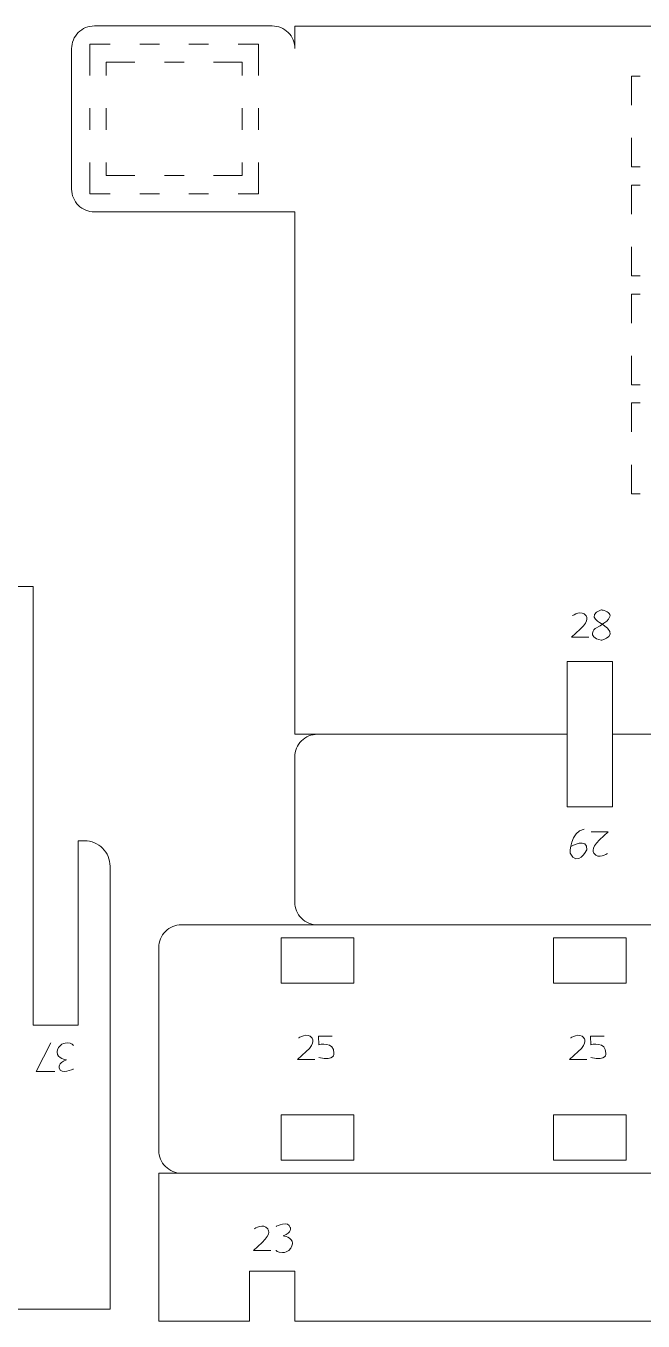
# Model space of a CAD drawing. Header units: centimetres. Extents: x -25 to 25, y -32.5 to 32.5.
# Drawn here: x 6.32 to 10.43, y -24 to -15.37 of the extents above; entities that cross this region are included whole.
import ezdxf

# ---------------------------------------------------------------- set-up
doc = ezdxf.new("R2010")
doc.units = ezdxf.units.CM
doc.header["$MEASUREMENT"] = 0
doc.layers.add('Capa 1', color=7, linetype='Continuous')

msp = doc.modelspace()

# ---------------------------------------------------------------- linework, layer by layer
at = {"layer": 'Capa 1', "color": 250, "lineweight": 9}
for points, knots in [([(10.22779, -20.09162), (10.22779, -20.09162), (10.22779, -19.60742), (10.22779, -19.60742), (10.22779, -19.60742), (10.22779, -19.60742), (9.92521, -19.60742), (9.92521, -19.60742), (9.92521, -19.60742), (9.92521, -19.60742), (9.92521, -20.09162), (9.92521, -20.09162), (9.92521, -20.09162), (9.92521, -20.09162), (8.10964, -20.09162), (8.10964, -20.09162), (8.10964, -20.09162), (8.10964, -20.09162), (8.10964, -16.60907), (8.10964, -16.60907), (8.10964, -16.60907), (8.10964, -16.60907), (6.77267, -16.60907), (6.77267, -16.60907), (6.77267, -16.60907), (6.73257, -16.60912), (6.69405, -16.59311), (6.66576, -16.56486), (6.66576, -16.56486), (6.63747, -16.53657), (6.62141, -16.4979), (6.62141, -16.4578), (6.62141, -16.4578), (6.62141, -16.4578), (6.62141, -15.51972), (6.62141, -15.51972), (6.62141, -15.51972), (6.62136, -15.47962), (6.63727, -15.44119), (6.66562, -15.41281), (6.66562, -15.41281), (6.69396, -15.38442), (6.73257, -15.36845), (6.77267, -15.36845), (6.77267, -15.36845), (6.77267, -15.36845), (7.95833, -15.36845), (7.95833, -15.36845), (7.95833, -15.36845), (7.99842, -15.36841), (8.03699, -15.38437), (8.06529, -15.41266), (8.06529, -15.41266), (8.09358, -15.44091), (8.10959, -15.47962), (8.10964, -15.51972), (8.10964, -15.51972), (8.10964, -15.51972), (8.10964, -15.37108), (8.10964, -15.37108), (8.10964, -15.37108), (8.10964, -15.37108), (16.09818, -15.37108), (16.09818, -15.37108), (16.09818, -15.37108), (16.09818, -15.37108), (16.09818, -15.51972), (16.09818, -15.51972), (16.09818, -15.51972), (16.09818, -15.47962), (16.11404, -15.44119), (16.14239, -15.41281), (16.14239, -15.41281), (16.17073, -15.38442), (16.20939, -15.36845), (16.24949, -15.36845), (16.24949, -15.36845), (16.24949, -15.36845), (17.43514, -15.36845), (17.43514, -15.36845), (17.43514, -15.36845), (17.47524, -15.36841), (17.51386, -15.38451), (17.54206, -15.41266), (17.54206, -15.41266), (17.57026, -15.44086), (17.58641, -15.47962), (17.58641, -15.51972), (17.58641, -15.51972), (17.58641, -15.51972), (17.58641, -16.4578), (17.58641, -16.4578), (17.58641, -16.4578), (17.58646, -16.4979), (17.57035, -16.53652), (17.5422, -16.56472), (17.5422, -16.56472), (17.514, -16.59292), (17.47524, -16.60907), (17.43514, -16.60907), (17.43514, -16.60907), (17.43514, -16.60907), (16.09818, -16.60907), (16.09818, -16.60907), (16.09818, -16.60907), (16.09818, -16.60907), (16.09818, -20.09162), (16.09818, -20.09162), (16.09818, -20.09162), (16.09818, -20.09162), (14.28261, -20.09162), (14.28261, -20.09162), (14.28261, -20.09162), (14.28261, -20.09162), (14.28261, -19.60742), (14.28261, -19.60742), (14.28261, -19.60742), (14.28261, -19.60742), (13.97998, -19.60742), (13.97998, -19.60742), (13.97998, -19.60742), (13.97998, -19.60742), (13.97998, -20.09162), (13.97998, -20.09162), (13.97998, -20.09162), (13.97998, -20.09162), (10.22779, -20.09162), (10.22779, -20.09162)], [0, 0, 0, 0, 0.030303, 0.030303, 0.030303, 0.030303, 0.0606061, 0.0606061, 0.0606061, 0.0606061, 0.0909091, 0.0909091, 0.0909091, 0.0909091, 0.1212121, 0.1212121, 0.1212121, 0.1212121, 0.1515152, 0.1515152, 0.1515152, 0.1515152, 0.1818182, 0.1818182, 0.1818182, 0.1818182, 0.2121212, 0.2121212, 0.2121212, 0.2121212, 0.2424242, 0.2424242, 0.2424242, 0.2424242, 0.2727273, 0.2727273, 0.2727273, 0.2727273, 0.3030303, 0.3030303, 0.3030303, 0.3030303, 0.3333333, 0.3333333, 0.3333333, 0.3333333, 0.3636364, 0.3636364, 0.3636364, 0.3636364, 0.3939394, 0.3939394, 0.3939394, 0.3939394, 0.4242424, 0.4242424, 0.4242424, 0.4242424, 0.4545455, 0.4545455, 0.4545455, 0.4545455, 0.4848485, 0.4848485, 0.4848485, 0.4848485, 0.5151515, 0.5151515, 0.5151515, 0.5151515, 0.5454545, 0.5454545, 0.5454545, 0.5454545, 0.5757576, 0.5757576, 0.5757576, 0.5757576, 0.6060606, 0.6060606, 0.6060606, 0.6060606, 0.6363636, 0.6363636, 0.6363636, 0.6363636, 0.6666667, 0.6666667, 0.6666667, 0.6666667, 0.6969697, 0.6969697, 0.6969697, 0.6969697, 0.7272727, 0.7272727, 0.7272727, 0.7272727, 0.7575758, 0.7575758, 0.7575758, 0.7575758, 0.7878788, 0.7878788, 0.7878788, 0.7878788, 0.8181818, 0.8181818, 0.8181818, 0.8181818, 0.8484848, 0.8484848, 0.8484848, 0.8484848, 0.8787879, 0.8787879, 0.8787879, 0.8787879, 0.9090909, 0.9090909, 0.9090909, 0.9090909, 0.9393939, 0.9393939, 0.9393939, 0.9393939, 1, 1, 1, 1]), ([(5.1705, -18.97737), (5.1705, -18.97737), (5.1705, -19.10727), (5.1705, -19.10727), (5.1705, -19.10727), (5.1705, -19.10727), (6.36544, -19.10727), (6.36544, -19.10727), (6.36544, -19.10727), (6.36544, -19.10727), (6.36544, -22.03101), (6.36544, -22.03101), (6.36544, -22.03101), (6.36544, -22.03101), (6.66546, -22.03101), (6.66546, -22.03101), (6.66546, -22.03101), (6.66546, -22.03101), (6.66546, -20.80221), (6.66546, -20.80221), (6.66546, -20.80221), (6.66546, -20.80221), (6.70783, -20.80221), (6.70783, -20.80221), (6.70783, -20.80221), (6.7528, -20.80214), (6.7959, -20.81994), (6.82769, -20.85173), (6.82769, -20.85173), (6.85941, -20.88345), (6.87735, -20.92675), (6.87735, -20.97166), (6.87735, -20.97166), (6.87735, -20.97166), (6.87735, -23.92587), (6.87735, -23.92587), (6.87735, -23.92587), (6.87735, -23.92587), (2.61632, -23.92587), (2.61632, -23.92587), (2.61632, -23.92587), (2.61632, -23.92587), (2.61632, -20.97166), (2.61632, -20.97166), (2.61632, -20.97166), (2.61626, -20.92675), (2.63413, -20.88365), (2.66585, -20.85186), (2.66585, -20.85186), (2.69757, -20.82008), (2.74087, -20.80221), (2.78578, -20.80221), (2.78578, -20.80221), (2.78578, -20.80221), (2.82814, -20.80221), (2.82814, -20.80221), (2.82814, -20.80221), (2.82814, -20.80221), (2.82814, -22.03101), (2.82814, -22.03101), (2.82814, -22.03101), (2.82814, -22.03101), (3.12816, -22.03101), (3.12816, -22.03101), (3.12816, -22.03101), (3.12816, -22.03101), (3.12816, -19.10727), (3.12816, -19.10727), (3.12816, -19.10727), (3.12816, -19.10727), (4.32304, -19.10727), (4.32304, -19.10727), (4.32304, -19.10727), (4.32304, -19.10727), (4.32304, -18.97737), (4.32304, -18.97737)], [0, 0, 0, 0, 0.05, 0.05, 0.05, 0.05, 0.1, 0.1, 0.1, 0.1, 0.15, 0.15, 0.15, 0.15, 0.2, 0.2, 0.2, 0.2, 0.25, 0.25, 0.25, 0.25, 0.3, 0.3, 0.3, 0.3, 0.35, 0.35, 0.35, 0.35, 0.4, 0.4, 0.4, 0.4, 0.45, 0.45, 0.45, 0.45, 0.5, 0.5, 0.5, 0.5, 0.55, 0.55, 0.55, 0.55, 0.6, 0.6, 0.6, 0.6, 0.65, 0.65, 0.65, 0.65, 0.7, 0.7, 0.7, 0.7, 0.75, 0.75, 0.75, 0.75, 0.8, 0.8, 0.8, 0.8, 0.85, 0.85, 0.85, 0.85, 0.9, 0.9, 0.9, 0.9, 1, 1, 1, 1]), ([(8.26086, -20.09162), (8.22071, -20.09166), (8.18225, -20.10764), (8.15385, -20.13606), (8.15385, -20.13606), (8.12547, -20.16445), (8.10955, -20.20278), (8.10959, -20.24293), (8.10959, -20.24293), (8.10959, -20.24293), (8.10959, -21.21122), (8.10959, -21.21122), (8.10959, -21.21122), (8.10959, -21.25141), (8.12556, -21.2899), (8.15399, -21.31828), (8.15399, -21.31828), (8.18237, -21.34662), (8.22071, -21.36258), (8.26086, -21.36253)], [0, 0, 0, 0, 0.1666667, 0.1666667, 0.1666667, 0.1666667, 0.3333333, 0.3333333, 0.3333333, 0.3333333, 0.5, 0.5, 0.5, 0.5, 0.6666667, 0.6666667, 0.6666667, 0.6666667, 1, 1, 1, 1]), ([(10.22779, -20.09162), (10.22779, -20.09162), (10.22779, -20.57581), (10.22779, -20.57581), (10.22779, -20.57581), (10.22779, -20.57581), (9.92516, -20.57581), (9.92516, -20.57581), (9.92516, -20.57581), (9.92516, -20.57581), (9.92516, -20.09162), (9.92516, -20.09162)], [0, 0, 0, 0, 0.25, 0.25, 0.25, 0.25, 0.5, 0.5, 0.5, 0.5, 1, 1, 1, 1]), ([(16.8546, -23.01828), (16.89475, -23.01823), (16.93327, -23.00227), (16.96161, -22.97383), (16.96161, -22.97383), (16.99, -22.94544), (17.00591, -22.90711), (17.00591, -22.86697), (17.00591, -22.86697), (17.00591, -22.86697), (17.00591, -21.5138), (17.00591, -21.5138), (17.00591, -21.5138), (17.00587, -21.47365), (16.9899, -21.43518), (16.96151, -21.40679), (16.96151, -21.40679), (16.93308, -21.3784), (16.89475, -21.36249), (16.8546, -21.36253), (16.8546, -21.36253), (16.8546, -21.36253), (7.35307, -21.36253), (7.35307, -21.36253), (7.35307, -21.36253), (7.31292, -21.36253), (7.2744, -21.3785), (7.24606, -21.40693), (7.24606, -21.40693), (7.21767, -21.43532), (7.20176, -21.47365), (7.20176, -21.5138), (7.20176, -21.5138), (7.20176, -21.5138), (7.20176, -22.86697), (7.20176, -22.86697), (7.20176, -22.86697), (7.20181, -22.90711), (7.21777, -22.94564), (7.24621, -22.97398), (7.24621, -22.97398), (7.27459, -23.00237), (7.31292, -23.01828), (7.35307, -23.01828)], [0, 0, 0, 0, 0.0833333, 0.0833333, 0.0833333, 0.0833333, 0.1666667, 0.1666667, 0.1666667, 0.1666667, 0.25, 0.25, 0.25, 0.25, 0.3333333, 0.3333333, 0.3333333, 0.3333333, 0.4166667, 0.4166667, 0.4166667, 0.4166667, 0.5, 0.5, 0.5, 0.5, 0.5833333, 0.5833333, 0.5833333, 0.5833333, 0.6666667, 0.6666667, 0.6666667, 0.6666667, 0.75, 0.75, 0.75, 0.75, 0.8333333, 0.8333333, 0.8333333, 0.8333333, 1, 1, 1, 1]), ([(8.01878, -21.75162), (8.01878, -21.75162), (8.01878, -21.44903), (8.01878, -21.44903), (8.01878, -21.44903), (8.01878, -21.44903), (8.50293, -21.44903), (8.50293, -21.44903), (8.50293, -21.44903), (8.50293, -21.44903), (8.50293, -21.75162), (8.50293, -21.75162), (8.50293, -21.75162), (8.50293, -21.75162), (8.01878, -21.75162), (8.01878, -21.75162)], [0, 0, 0, 0, 0.2, 0.2, 0.2, 0.2, 0.4, 0.4, 0.4, 0.4, 0.6, 0.6, 0.6, 0.6, 1, 1, 1, 1]), ([(9.83435, -21.75162), (9.83435, -21.75162), (9.83435, -21.44903), (9.83435, -21.44903), (9.83435, -21.44903), (9.83435, -21.44903), (10.3185, -21.44903), (10.3185, -21.44903), (10.3185, -21.44903), (10.3185, -21.44903), (10.3185, -21.75162), (10.3185, -21.75162), (10.3185, -21.75162), (10.3185, -21.75162), (9.83435, -21.75162), (9.83435, -21.75162)], [0, 0, 0, 0, 0.2, 0.2, 0.2, 0.2, 0.4, 0.4, 0.4, 0.4, 0.6, 0.6, 0.6, 0.6, 1, 1, 1, 1]), ([(8.01878, -22.62917), (8.01878, -22.62917), (8.01878, -22.93176), (8.01878, -22.93176), (8.01878, -22.93176), (8.01878, -22.93176), (8.50293, -22.93176), (8.50293, -22.93176), (8.50293, -22.93176), (8.50293, -22.93176), (8.50293, -22.62917), (8.50293, -22.62917), (8.50293, -22.62917), (8.50293, -22.62917), (8.01878, -22.62917), (8.01878, -22.62917)], [0, 0, 0, 0, 0.2, 0.2, 0.2, 0.2, 0.4, 0.4, 0.4, 0.4, 0.6, 0.6, 0.6, 0.6, 1, 1, 1, 1]), ([(9.83435, -22.62917), (9.83435, -22.62917), (9.83435, -22.93176), (9.83435, -22.93176), (9.83435, -22.93176), (9.83435, -22.93176), (10.3185, -22.93176), (10.3185, -22.93176), (10.3185, -22.93176), (10.3185, -22.93176), (10.3185, -22.62917), (10.3185, -22.62917), (10.3185, -22.62917), (10.3185, -22.62917), (9.83435, -22.62917), (9.83435, -22.62917)], [0, 0, 0, 0, 0.2, 0.2, 0.2, 0.2, 0.4, 0.4, 0.4, 0.4, 0.6, 0.6, 0.6, 0.6, 1, 1, 1, 1]), ([(7.20176, -24.00497), (7.20176, -24.00497), (7.20176, -23.01828), (7.20176, -23.01828), (7.20176, -23.01828), (7.20176, -23.01828), (17.00591, -23.01828), (17.00591, -23.01828), (17.00591, -23.01828), (17.00591, -23.01828), (17.00591, -24.00497), (17.00591, -24.00497), (17.00591, -24.00497), (17.00591, -24.00497), (16.4007, -24.00497), (16.4007, -24.00497), (16.4007, -24.00497), (16.4007, -24.00497), (16.4007, -23.67214), (16.4007, -23.67214), (16.4007, -23.67214), (16.4007, -23.67214), (16.09808, -23.67214), (16.09808, -23.67214), (16.09808, -23.67214), (16.09808, -23.67214), (16.09808, -24.00497), (16.09808, -24.00497), (16.09808, -24.00497), (16.09808, -24.00497), (13.47562, -24.00497), (13.47562, -24.00497), (13.47562, -24.00497), (13.47562, -24.00497), (13.47562, -23.67214), (13.47562, -23.67214), (13.47562, -23.67214), (13.47562, -23.67214), (13.17299, -23.67214), (13.17299, -23.67214), (13.17299, -23.67214), (13.17299, -23.67214), (13.17299, -24.00497), (13.17299, -24.00497), (13.17299, -24.00497), (13.17299, -24.00497), (11.03463, -24.00497), (11.03463, -24.00497), (11.03463, -24.00497), (11.03463, -24.00497), (11.03463, -23.67214), (11.03463, -23.67214), (11.03463, -23.67214), (11.03463, -23.67214), (10.73205, -23.67214), (10.73205, -23.67214), (10.73205, -23.67214), (10.73205, -23.67214), (10.73205, -24.00497), (10.73205, -24.00497), (10.73205, -24.00497), (10.73205, -24.00497), (8.10954, -24.00497), (8.10954, -24.00497), (8.10954, -24.00497), (8.10954, -24.00497), (8.10954, -23.67214), (8.10954, -23.67214), (8.10954, -23.67214), (8.10954, -23.67214), (7.80696, -23.67214), (7.80696, -23.67214), (7.80696, -23.67214), (7.80696, -23.67214), (7.80696, -24.00497), (7.80696, -24.00497), (7.80696, -24.00497), (7.80696, -24.00497), (7.20176, -24.00497), (7.20176, -24.00497)], [0, 0, 0, 0, 0.047619, 0.047619, 0.047619, 0.047619, 0.0952381, 0.0952381, 0.0952381, 0.0952381, 0.1428571, 0.1428571, 0.1428571, 0.1428571, 0.1904762, 0.1904762, 0.1904762, 0.1904762, 0.2380952, 0.2380952, 0.2380952, 0.2380952, 0.2857143, 0.2857143, 0.2857143, 0.2857143, 0.3333333, 0.3333333, 0.3333333, 0.3333333, 0.3809524, 0.3809524, 0.3809524, 0.3809524, 0.4285714, 0.4285714, 0.4285714, 0.4285714, 0.4761905, 0.4761905, 0.4761905, 0.4761905, 0.5238095, 0.5238095, 0.5238095, 0.5238095, 0.5714286, 0.5714286, 0.5714286, 0.5714286, 0.6190476, 0.6190476, 0.6190476, 0.6190476, 0.6666667, 0.6666667, 0.6666667, 0.6666667, 0.7142857, 0.7142857, 0.7142857, 0.7142857, 0.7619048, 0.7619048, 0.7619048, 0.7619048, 0.8095238, 0.8095238, 0.8095238, 0.8095238, 0.8571429, 0.8571429, 0.8571429, 0.8571429, 0.9047619, 0.9047619, 0.9047619, 0.9047619, 1, 1, 1, 1])]:
    msp.add_open_spline(points, degree=3, knots=knots, dxfattribs=at)
at = {"layer": 'Capa 1', "color": 1, "lineweight": 9}
for points in [[(6.74242, -15.48952), (6.74242, -15.48952), (6.74242, -15.69832), (6.74242, -15.69832)], [(6.87878, -15.48952), (6.87878, -15.48952), (6.74242, -15.48952), (6.74242, -15.48952)], [(7.20664, -15.48952), (7.20664, -15.48952), (7.0755, -15.48952), (7.0755, -15.48952)], [(7.53451, -15.48952), (7.53451, -15.48952), (7.40333, -15.48952), (7.40333, -15.48952)], [(6.85172, -15.61058), (6.85172, -15.61058), (6.85172, -15.69832), (6.85172, -15.69832)], [(7.04271, -15.61058), (7.04271, -15.61058), (6.85172, -15.61058), (6.85172, -15.61058)], [(7.37057, -15.61058), (7.37057, -15.61058), (7.23944, -15.61058), (7.23944, -15.61058)], [(6.74242, -15.91621), (6.74242, -15.91621), (6.74242, -16.06146), (6.74242, -16.06146)], [(6.85172, -15.91621), (6.85172, -15.91621), (6.85172, -16.06146), (6.85172, -16.06146)], [(7.75829, -16.06146), (7.75829, -16.06146), (7.75829, -15.91621), (7.75829, -15.91621)], [(7.86755, -16.06146), (7.86755, -16.06146), (7.86755, -15.91621), (7.86755, -15.91621)], [(10.35391, -16.11546), (10.35391, -16.11546), (10.35391, -16.30912), (10.35391, -16.30912)], [(10.35391, -16.30912), (10.35391, -16.30912), (10.41226, -16.30912), (10.41226, -16.30912)], [(7.23944, -16.36705), (7.23944, -16.36705), (7.37057, -16.36705), (7.37057, -16.36705)], [(7.0755, -16.48811), (7.0755, -16.48811), (7.20664, -16.48811), (7.20664, -16.48811)], [(7.40333, -16.48811), (7.40333, -16.48811), (7.53451, -16.48811), (7.53451, -16.48811)], [(10.35391, -16.84173), (10.35391, -16.84173), (10.35391, -17.03538), (10.35391, -17.03538)], [(10.35391, -17.03538), (10.35391, -17.03538), (10.41226, -17.03538), (10.41226, -17.03538)], [(10.35391, -17.56794), (10.35391, -17.56794), (10.35391, -17.7616), (10.35391, -17.7616)], [(10.35391, -17.7616), (10.35391, -17.7616), (10.41226, -17.7616), (10.41226, -17.7616)], [(10.35391, -18.29416), (10.35391, -18.29416), (10.35391, -18.48782), (10.35391, -18.48782)], [(10.35391, -18.48782), (10.35391, -18.48782), (10.41226, -18.48782), (10.41226, -18.48782)]]:
    msp.add_open_spline(points, degree=3, dxfattribs=at)
for points in [[(7.86755, -15.69832), (7.86755, -15.69832), (7.86755, -15.48952), (7.86755, -15.48952), (7.86755, -15.48952), (7.86755, -15.48952), (7.73119, -15.48952), (7.73119, -15.48952)], [(7.75829, -15.69832), (7.75829, -15.69832), (7.75829, -15.61058), (7.75829, -15.61058), (7.75829, -15.61058), (7.75829, -15.61058), (7.56726, -15.61058), (7.56726, -15.61058)], [(10.41226, -15.70396), (10.41226, -15.70396), (10.35391, -15.70396), (10.35391, -15.70396), (10.35391, -15.70396), (10.35391, -15.70396), (10.35391, -15.89762), (10.35391, -15.89762)], [(6.74242, -16.2793), (6.74242, -16.2793), (6.74242, -16.48811), (6.74242, -16.48811), (6.74242, -16.48811), (6.74242, -16.48811), (6.87878, -16.48811), (6.87878, -16.48811)], [(6.85172, -16.2793), (6.85172, -16.2793), (6.85172, -16.36705), (6.85172, -16.36705), (6.85172, -16.36705), (6.85172, -16.36705), (7.04271, -16.36705), (7.04271, -16.36705)], [(7.56726, -16.36705), (7.56726, -16.36705), (7.75829, -16.36705), (7.75829, -16.36705), (7.75829, -16.36705), (7.75829, -16.36705), (7.75829, -16.2793), (7.75829, -16.2793)], [(7.73119, -16.48811), (7.73119, -16.48811), (7.86755, -16.48811), (7.86755, -16.48811), (7.86755, -16.48811), (7.86755, -16.48811), (7.86755, -16.2793), (7.86755, -16.2793)], [(10.41226, -16.43018), (10.41226, -16.43018), (10.35391, -16.43018), (10.35391, -16.43018), (10.35391, -16.43018), (10.35391, -16.43018), (10.35391, -16.62384), (10.35391, -16.62384)], [(10.41226, -17.1564), (10.41226, -17.1564), (10.35391, -17.1564), (10.35391, -17.1564), (10.35391, -17.1564), (10.35391, -17.1564), (10.35391, -17.35006), (10.35391, -17.35006)], [(10.41226, -17.88266), (10.41226, -17.88266), (10.35391, -17.88266), (10.35391, -17.88266), (10.35391, -17.88266), (10.35391, -17.88266), (10.35391, -18.07632), (10.35391, -18.07632)]]:
    msp.add_open_spline(points, degree=3, knots=[0, 0, 0, 0, 0.3333333, 0.3333333, 0.3333333, 0.3333333, 1, 1, 1, 1], dxfattribs=at)
at = {"layer": 'Capa 1', "color": 22, "lineweight": 5}
for points, knots in [([(9.96116, -19.30062), (9.96116, -19.30062), (10.02299, -19.25981), (10.05015, -19.30062), (10.05015, -19.30062), (10.05015, -19.30062), (10.08107, -19.33152), (10.01308, -19.39086)], [0, 0, 0, 0, 0.3333333, 0.3333333, 0.3333333, 0.3333333, 1, 1, 1, 1]), ([(10.15652, -19.35661), (10.15652, -19.35661), (10.04471, -19.3029), (10.15178, -19.26243), (10.15178, -19.26243), (10.15178, -19.26243), (10.30848, -19.28361), (10.11247, -19.38628), (10.11247, -19.38628), (10.11247, -19.38628), (10.04881, -19.44165), (10.15212, -19.46529), (10.15212, -19.46529), (10.15212, -19.46529), (10.28553, -19.43399), (10.15652, -19.35661)], [0, 0, 0, 0, 0.2, 0.2, 0.2, 0.2, 0.4, 0.4, 0.4, 0.4, 0.6, 0.6, 0.6, 0.6, 1, 1, 1, 1]), ([(10.01308, -19.39086), (10.01308, -19.39086), (9.955, -19.44524), (9.955, -19.44524), (9.955, -19.44524), (9.955, -19.44524), (10.07032, -19.44524), (10.07032, -19.44524)], [0, 0, 0, 0, 0.3333333, 0.3333333, 0.3333333, 0.3333333, 1, 1, 1, 1]), ([(9.94935, -20.83975), (9.94935, -20.83975), (10.06402, -20.77496), (10.0558, -20.86342), (10.0558, -20.86342), (10.0558, -20.86342), (9.99612, -20.98305), (9.94447, -20.88534), (9.94447, -20.88534), (9.94447, -20.88534), (9.94494, -20.74021), (10.03954, -20.72396)], [0, 0, 0, 0, 0.25, 0.25, 0.25, 0.25, 0.5, 0.5, 0.5, 0.5, 1, 1, 1, 1]), ([(10.19363, -20.88709), (10.19363, -20.88709), (10.1318, -20.9279), (10.10464, -20.88709), (10.10464, -20.88709), (10.10464, -20.88709), (10.07372, -20.85619), (10.14171, -20.79685)], [0, 0, 0, 0, 0.3333333, 0.3333333, 0.3333333, 0.3333333, 1, 1, 1, 1]), ([(10.14171, -20.79685), (10.14171, -20.79685), (10.19979, -20.74247), (10.19979, -20.74247), (10.19979, -20.74247), (10.19979, -20.74247), (10.08447, -20.74247), (10.08447, -20.74247)], [0, 0, 0, 0, 0.3333333, 0.3333333, 0.3333333, 0.3333333, 1, 1, 1, 1]), ([(8.13381, -22.11702), (8.13381, -22.11702), (8.19564, -22.07621), (8.2228, -22.11702), (8.2228, -22.11702), (8.2228, -22.11702), (8.25372, -22.14792), (8.18573, -22.20726)], [0, 0, 0, 0, 0.3333333, 0.3333333, 0.3333333, 0.3333333, 1, 1, 1, 1]), ([(8.358, -22.10605), (8.358, -22.10605), (8.26653, -22.1055), (8.26653, -22.1055), (8.26653, -22.1055), (8.26653, -22.1055), (8.26982, -22.16188), (8.26982, -22.16188)], [0, 0, 0, 0, 0.3333333, 0.3333333, 0.3333333, 0.3333333, 1, 1, 1, 1]), ([(9.94733, -22.11702), (9.94733, -22.11702), (10.00916, -22.07621), (10.03632, -22.11702), (10.03632, -22.11702), (10.03632, -22.11702), (10.06724, -22.14792), (9.99925, -22.20726)], [0, 0, 0, 0, 0.3333333, 0.3333333, 0.3333333, 0.3333333, 1, 1, 1, 1]), ([(10.17152, -22.10605), (10.17152, -22.10605), (10.08005, -22.1055), (10.08005, -22.1055), (10.08005, -22.1055), (10.08005, -22.1055), (10.08334, -22.16188), (10.08334, -22.16188)], [0, 0, 0, 0, 0.3333333, 0.3333333, 0.3333333, 0.3333333, 1, 1, 1, 1]), ([(6.50988, -22.34008), (6.50988, -22.34008), (6.38462, -22.34008), (6.38462, -22.34008), (6.38462, -22.34008), (6.38462, -22.34008), (6.48184, -22.1505), (6.48184, -22.1505)], [0, 0, 0, 0, 0.3333333, 0.3333333, 0.3333333, 0.3333333, 1, 1, 1, 1]), ([(6.63368, -22.16713), (6.63368, -22.16713), (6.62645, -22.14865), (6.5904, -22.14985), (6.5904, -22.14985), (6.57169, -22.15047), (6.55829, -22.15716), (6.54857, -22.16481), (6.54857, -22.16481), (6.52487, -22.18351), (6.52365, -22.21255), (6.52365, -22.21255), (6.52365, -22.21255), (6.52487, -22.25426), (6.58609, -22.2623), (6.58609, -22.2623), (6.58609, -22.2623), (6.52613, -22.28459), (6.5385, -22.31672), (6.5385, -22.31672), (6.5385, -22.31672), (6.54714, -22.36615), (6.63368, -22.32416), (6.63368, -22.32416)], [0, 0, 0, 0, 0.1428571, 0.1428571, 0.1428571, 0.1428571, 0.2857143, 0.2857143, 0.2857143, 0.2857143, 0.4285714, 0.4285714, 0.4285714, 0.4285714, 0.5714286, 0.5714286, 0.5714286, 0.5714286, 0.7142857, 0.7142857, 0.7142857, 0.7142857, 1, 1, 1, 1]), ([(8.26982, -22.16188), (8.26982, -22.16188), (8.37491, -22.13782), (8.36873, -22.21905), (8.36873, -22.21905), (8.36873, -22.21905), (8.37984, -22.27474), (8.26982, -22.24753)], [0, 0, 0, 0, 0.3333333, 0.3333333, 0.3333333, 0.3333333, 1, 1, 1, 1]), ([(10.08334, -22.16188), (10.08334, -22.16188), (10.18843, -22.13782), (10.18225, -22.21905), (10.18225, -22.21905), (10.18225, -22.21905), (10.19336, -22.27474), (10.08334, -22.24753)], [0, 0, 0, 0, 0.3333333, 0.3333333, 0.3333333, 0.3333333, 1, 1, 1, 1]), ([(8.18573, -22.20726), (8.18573, -22.20726), (8.12765, -22.26164), (8.12765, -22.26164), (8.12765, -22.26164), (8.12765, -22.26164), (8.24297, -22.26164), (8.24297, -22.26164)], [0, 0, 0, 0, 0.3333333, 0.3333333, 0.3333333, 0.3333333, 1, 1, 1, 1]), ([(9.99925, -22.20726), (9.99925, -22.20726), (9.94117, -22.26164), (9.94117, -22.26164), (9.94117, -22.26164), (9.94117, -22.26164), (10.05649, -22.26164), (10.05649, -22.26164)], [0, 0, 0, 0, 0.3333333, 0.3333333, 0.3333333, 0.3333333, 1, 1, 1, 1]), ([(7.83949, -23.38955), (7.83949, -23.38955), (7.90132, -23.34874), (7.92848, -23.38955), (7.92848, -23.38955), (7.92848, -23.38955), (7.9594, -23.42045), (7.89141, -23.47979)], [0, 0, 0, 0, 0.3333333, 0.3333333, 0.3333333, 0.3333333, 1, 1, 1, 1]), ([(7.98395, -23.53095), (7.98395, -23.53095), (7.99118, -23.54943), (8.02723, -23.54823), (8.02723, -23.54823), (8.04594, -23.54761), (8.05934, -23.54092), (8.06906, -23.53327), (8.06906, -23.53327), (8.09276, -23.51457), (8.09398, -23.48553), (8.09398, -23.48553), (8.09398, -23.48553), (8.09276, -23.44382), (8.03154, -23.43578), (8.03154, -23.43578), (8.03154, -23.43578), (8.0915, -23.41349), (8.07913, -23.38136), (8.07913, -23.38136), (8.07913, -23.38136), (8.07049, -23.33193), (7.98395, -23.37392), (7.98395, -23.37392)], [0, 0, 0, 0, 0.1428571, 0.1428571, 0.1428571, 0.1428571, 0.2857143, 0.2857143, 0.2857143, 0.2857143, 0.4285714, 0.4285714, 0.4285714, 0.4285714, 0.5714286, 0.5714286, 0.5714286, 0.5714286, 0.7142857, 0.7142857, 0.7142857, 0.7142857, 1, 1, 1, 1]), ([(7.89141, -23.47979), (7.89141, -23.47979), (7.83333, -23.53417), (7.83333, -23.53417), (7.83333, -23.53417), (7.83333, -23.53417), (7.94865, -23.53417), (7.94865, -23.53417)], [0, 0, 0, 0, 0.3333333, 0.3333333, 0.3333333, 0.3333333, 1, 1, 1, 1])]:
    msp.add_open_spline(points, degree=3, knots=knots, dxfattribs=at)

doc.saveas('drawing.dxf')
